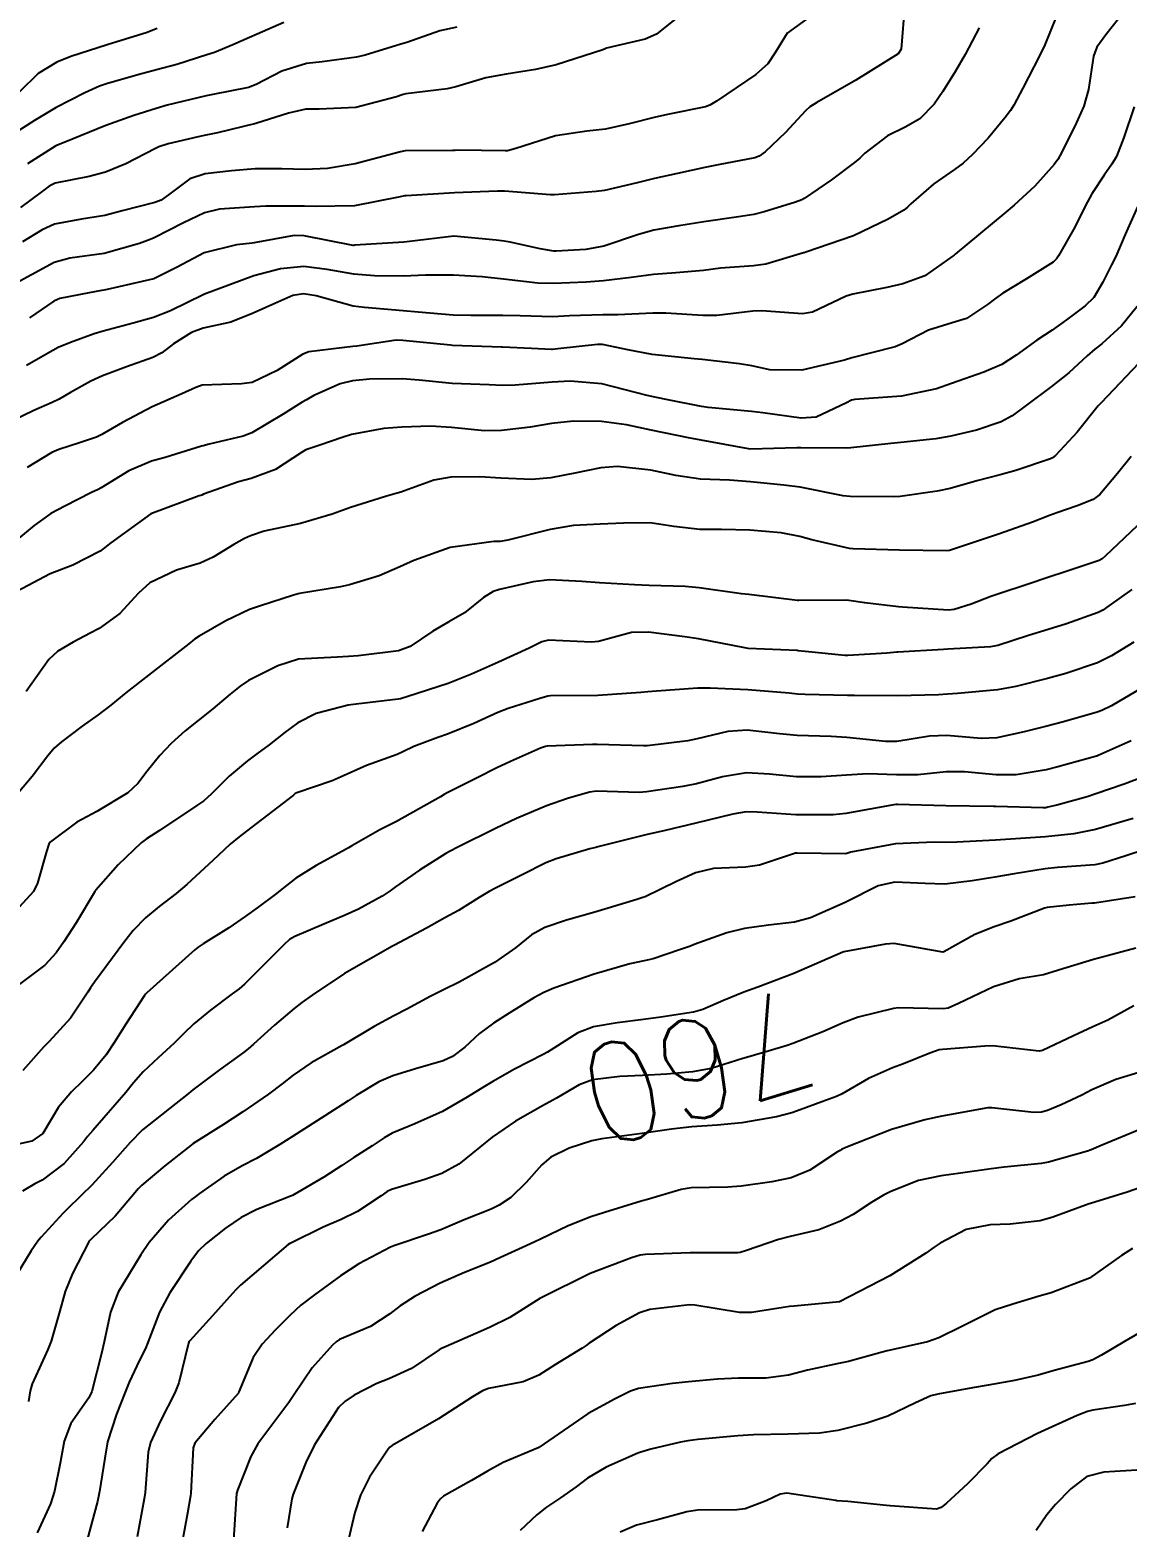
# Model space of a CAD drawing. Header units: metres. Extents: x 318500 to 325275, y 7408834 to 7428799.
# Drawn here: x 323075.9 to 323119.9, y 7421452.7 to 7421512.6 of the extents above; entities that cross this region are included whole.
import ezdxf
from ezdxf.enums import TextEntityAlignment as Align

# ---------------------------------------------------------------- set-up
doc = ezdxf.new("R2010")
doc.units = ezdxf.units.M
doc.header["$MEASUREMENT"] = 0
for name, color, linetype in [('Cotas', 45, 'Continuous'), ('Curvas de Nivel 1m', 11, 'Continuous'), ('Curvas de Nivel 5m', 15, 'Continuous'), ('Vias Primárias', 230, 'Continuous')]:
    doc.layers.add(name, color=color, linetype=linetype)
doc.styles.add('Style-STANDARD', font='STANDARD.shx')

msp = doc.modelspace()

# ---------------------------------------------------------------- linework, layer by layer
at = {"layer": 'Curvas de Nivel 1m', "flags": 128}
for points, elevation in [([(323110.973, 7421513.651), (323110.831, 7421511.845), (323110.711, 7421511.655), (323109.009, 7421510.603), (323107.447, 7421509.703), (323107.175, 7421509.53), (323106.995, 7421509.365), (323106.196, 7421508.503), (323105.386, 7421507.726), (323105.143, 7421507.552), (323104.966, 7421507.488), (323103.503, 7421507.211), (323102.96, 7421507.102), (323101.871, 7421506.861), (323100.953, 7421506.657), (323100.258, 7421506.49), (323098.946, 7421506.184), (323098.619, 7421506.141), (323096.942, 7421506.006), (323096.777, 7421506.008), (323094.944, 7421506.148), (323094.659, 7421506.158), (323092.943, 7421506.09), (323090.996, 7421505.974), (323090.941, 7421505.966), (323090.768, 7421505.923), (323088.934, 7421505.57), (323087.365, 7421505.535), (323086.934, 7421505.56), (323085.38, 7421505.547), (323084.933, 7421505.521), (323083.523, 7421505.429), (323082.929, 7421505.292), (323082.08, 7421504.881), (323080.914, 7421504.285), (323080.748, 7421504.217), (323080.317, 7421504.059), (323078.906, 7421503.658), (323077.53, 7421503.468), (323076.902, 7421503.294), (323075.08, 7421502.316)], 778), ([(323086.107, 7421512.911), (323085.027, 7421512.437), (323084.723, 7421512.306), (323084.065, 7421512.014), (323083.327, 7421511.714), (323083.014, 7421511.608), (323081.817, 7421511.233), (323081.004, 7421511.009), (323080.248, 7421510.814), (323078.996, 7421510.455), (323078.721, 7421510.357), (323078.126, 7421510.093), (323076.984, 7421509.51), (323076.117, 7421508.98), (323074.971, 7421508.246)], 782), ([(323081.029, 7421512.669), (323080.583, 7421512.5), (323079.239, 7421512.077), (323079.067, 7421512.032), (323079.019, 7421512.016), (323077.563, 7421511.55), (323077.008, 7421511.326), (323076.257, 7421510.862), (323075.494, 7421510.125)], 783), ([(323107.04, 7421513.039), (323106.27, 7421512.479), (323105.79, 7421511.722), (323105.486, 7421511.254), (323105.011, 7421510.828), (323103.432, 7421509.754), (323103.162, 7421509.593), (323102.997, 7421509.536), (323101.537, 7421509.237), (323100.99, 7421509.114), (323099.932, 7421508.855), (323098.982, 7421508.635), (323098.244, 7421508.558), (323096.978, 7421508.376), (323095.395, 7421507.864), (323095.063, 7421507.774), (323094.968, 7421507.767), (323093.067, 7421507.791), (323092.968, 7421507.787), (323092.863, 7421507.786), (323090.968, 7421507.764), (323090.778, 7421507.734), (323088.959, 7421507.246), (323087.856, 7421507.062), (323086.956, 7421507.027), (323086.016, 7421507.044), (323084.956, 7421507.043), (323084.004, 7421506.965), (323082.952, 7421506.847), (323082.342, 7421506.643), (323081.539, 7421506.044), (323081.187, 7421505.797), (323080.935, 7421505.695), (323079.631, 7421505.368), (323078.927, 7421505.185), (323077.991, 7421505.027), (323076.921, 7421504.836), (323076.422, 7421504.603), (323075.636, 7421504.119)], 779), ([(323117.043, 7421513.133), (323116.585, 7421512.019), (323116.369, 7421511.58), (323115.701, 7421510.283), (323115.348, 7421509.595), (323115.212, 7421509.381), (323114.992, 7421509.099), (323114.315, 7421508.275), (323113.692, 7421507.619), (323113.31, 7421507.28), (323112.961, 7421507.019), (323112.144, 7421506.446), (323111.218, 7421505.647), (323111.078, 7421505.509), (323110.937, 7421505.4), (323110.313, 7421505.038), (323108.927, 7421504.361), (323107.015, 7421503.709), (323106.94, 7421503.69), (323106.92, 7421503.683), (323105.407, 7421503.231), (323104.912, 7421503.169), (323103.591, 7421503.069), (323102.908, 7421502.983), (323101.799, 7421502.884), (323100.905, 7421502.815), (323100.011, 7421502.691), (323098.901, 7421502.56), (323098.215, 7421502.506), (323096.899, 7421502.45), (323096.276, 7421502.473), (323094.901, 7421502.632), (323094.052, 7421502.725), (323092.899, 7421502.788), (323091.777, 7421502.785), (323090.898, 7421502.752), (323089.729, 7421502.769), (323088.899, 7421502.836), (323087.842, 7421503.019), (323086.902, 7421503.135), (323085.965, 7421503.048), (323084.898, 7421502.765), (323082.921, 7421502.03), (323082.9, 7421502.02), (323081.557, 7421501.366), (323080.876, 7421501.092), (323080.063, 7421500.872), (323078.867, 7421500.552), (323078.51, 7421500.439), (323077.56, 7421500.093), (323077.067, 7421499.888), (323076.855, 7421499.774), (323075.794, 7421499.168)], 776), ([(323093.032, 7421512.716), (323092.354, 7421512.576), (323091.023, 7421512.113), (323090.881, 7421512.063), (323090.445, 7421511.929), (323089.356, 7421511.604), (323089.014, 7421511.518), (323087.638, 7421511.336), (323087.01, 7421511.27), (323086.023, 7421510.966), (323084.996, 7421510.426), (323084.69, 7421510.309), (323083.253, 7421510.026), (323082.989, 7421509.975), (323081.433, 7421509.598), (323080.984, 7421509.47), (323080.097, 7421509.179), (323078.977, 7421508.78), (323077.297, 7421508.105), (323077.064, 7421508.013), (323076.968, 7421507.968), (323075.829, 7421507.249)], 781), ([(323113.96, 7421512.692), (323113.389, 7421511.624), (323113.013, 7421510.961), (323112.501, 7421510.139), (323112.15, 7421509.639), (323111.58, 7421509.056), (323110.986, 7421508.718), (323110.277, 7421508.364), (323109.381, 7421507.674), (323109.168, 7421507.476), (323108.964, 7421507.303), (323108.04, 7421506.607), (323106.942, 7421505.859), (323106.847, 7421505.805), (323106.596, 7421505.713), (323105.339, 7421505.323), (323104.935, 7421505.224), (323104.316, 7421505.121), (323102.932, 7421504.925), (323101.921, 7421504.766), (323100.928, 7421504.591), (323100.303, 7421504.42), (323098.921, 7421503.947), (323098.197, 7421503.821), (323097.004, 7421503.754), (323096.919, 7421503.753), (323096.367, 7421503.848), (323095.173, 7421504.117), (323094.923, 7421504.151), (323094.606, 7421504.19), (323092.917, 7421504.348), (323091.142, 7421504.145), (323090.913, 7421504.107), (323088.947, 7421503.986), (323088.91, 7421503.982), (323088.877, 7421503.984), (323086.916, 7421504.368), (323086.516, 7421504.376), (323084.911, 7421504.09), (323084.835, 7421504.078), (323084.203, 7421504.011), (323082.907, 7421503.69), (323081.826, 7421503.116), (323080.896, 7421502.65), (323079.027, 7421502.214), (323078.891, 7421502.184), (323078.802, 7421502.17), (323078.303, 7421502.086), (323077.128, 7421501.856), (323076.885, 7421501.749), (323075.91, 7421501.079)], 777), ([(323120.17, 7421509.532), (323119.746, 7421508.303), (323119.452, 7421507.543), (323119.275, 7421507.236), (323118.959, 7421506.798), (323118.461, 7421506.042), (323118.196, 7421505.557), (323117.785, 7421504.708), (323117.139, 7421503.568), (323117.048, 7421503.438), (323116.916, 7421503.31), (323115.844, 7421502.647), (323114.897, 7421502.076), (323114.623, 7421501.875), (323114.293, 7421501.609), (323113.444, 7421501.06), (323112.879, 7421500.875), (323111.93, 7421500.584), (323110.866, 7421500.04), (323110.594, 7421499.924), (323109.594, 7421499.669), (323108.858, 7421499.479), (323108.555, 7421499.382), (323106.853, 7421498.982), (323105.574, 7421499.002), (323104.854, 7421499.153), (323104.357, 7421499.24), (323102.857, 7421499.411), (323102.534, 7421499.442), (323100.858, 7421499.616), (323099.884, 7421499.8), (323098.863, 7421500.01), (323098.663, 7421500.013), (323097.074, 7421499.837), (323096.86, 7421499.814), (323096.83, 7421499.811), (323096.019, 7421499.853), (323094.861, 7421499.908), (323094.822, 7421499.909), (323092.861, 7421499.976), (323092.772, 7421499.981), (323090.864, 7421500.18), (323090.606, 7421500.182), (323089.025, 7421499.948), (323088.86, 7421499.928), (323087.103, 7421499.722), (323086.857, 7421499.63), (323085.83, 7421498.97), (323084.837, 7421498.496), (323084.403, 7421498.44), (323082.835, 7421498.386), (323082.572, 7421498.286), (323082.018, 7421498.032), (323080.825, 7421497.52), (323079.639, 7421496.889), (323078.813, 7421496.408), (323078.592, 7421496.303), (323077.954, 7421496.089), (323077.089, 7421495.814), (323076.804, 7421495.683), (323075.819, 7421495.09)], 774), ([(323120.301, 7421505.53), (323119.809, 7421504.417), (323119.423, 7421503.542), (323119.253, 7421503.207), (323118.904, 7421502.507), (323118.547, 7421501.902), (323118.201, 7421501.557), (323117.45, 7421500.996), (323116.875, 7421500.591), (323116.262, 7421500.186), (323115.443, 7421499.591), (323114.856, 7421499.211), (323114.146, 7421498.904), (323112.848, 7421498.454), (323112.249, 7421498.233), (323110.843, 7421497.941), (323108.979, 7421497.816), (323108.841, 7421497.784), (323108.636, 7421497.683), (323107.425, 7421497.107), (323106.83, 7421497.064), (323105.285, 7421497.274), (323104.834, 7421497.325), (323103.102, 7421497.49), (323102.837, 7421497.53), (323101.549, 7421497.779), (323100.958, 7421497.905), (323100.841, 7421497.927), (323100.66, 7421497.973), (323098.846, 7421498.439), (323097.568, 7421498.55), (323096.847, 7421498.504), (323095.365, 7421498.382), (323094.845, 7421498.376), (323094.327, 7421498.393), (323092.846, 7421498.454), (323091.519, 7421498.582), (323090.847, 7421498.64), (323089.532, 7421498.625), (323088.846, 7421498.561), (323088.355, 7421498.445), (323087.302, 7421497.965), (323087.003, 7421497.803), (323086.836, 7421497.709), (323086.07, 7421497.223), (323084.815, 7421496.473), (323084.471, 7421496.346), (323083.113, 7421496.017), (323082.869, 7421495.959), (323082.809, 7421495.941), (323081.35, 7421495.493), (323080.799, 7421495.336), (323079.896, 7421494.96), (323078.783, 7421494.275), (323078.659, 7421494.204), (323078.396, 7421494.084), (323077.324, 7421493.542), (323076.767, 7421493.242), (323076.101, 7421492.769), (323075.332, 7421492.121)], 773), ([(323120.284, 7421501.529), (323119.661, 7421500.756), (323118.867, 7421500.04), (323118.593, 7421499.824), (323118.287, 7421499.556), (323117.544, 7421498.873), (323116.848, 7421498.333), (323115.847, 7421497.585), (323115.276, 7421497.151), (323114.83, 7421496.917), (323113.853, 7421496.586), (323112.821, 7421496.339), (323112.213, 7421496.242), (323110.817, 7421496.09), (323110.419, 7421496.053), (323108.813, 7421495.875), (323108.632, 7421495.864), (323106.812, 7421495.872), (323106.648, 7421495.876), (323104.811, 7421495.826), (323104.709, 7421495.834), (323102.816, 7421496.178), (323102.311, 7421496.274), (323100.822, 7421496.581), (323099.834, 7421496.791), (323098.827, 7421496.928), (323097.711, 7421496.943), (323096.825, 7421496.846), (323095.968, 7421496.707), (323094.82, 7421496.566), (323094.137, 7421496.56), (323092.822, 7421496.692), (323091.978, 7421496.747), (323090.822, 7421496.707), (323090.106, 7421496.645), (323088.817, 7421496.408), (323088.473, 7421496.296), (323087.499, 7421495.963), (323086.986, 7421495.79), (323086.806, 7421495.688), (323085.767, 7421495.014), (323084.79, 7421494.654), (323084.281, 7421494.512), (323082.883, 7421494.019), (323082.814, 7421493.986), (323082.78, 7421493.973), (323082.715, 7421493.957), (323080.772, 7421493.232), (323079.17, 7421492.074), (323078.747, 7421491.731), (323077.649, 7421491.183), (323076.737, 7421490.831), (323075.406, 7421490.12)], 772), ([(323120.584, 7421499.524), (323118.841, 7421497.674), (323118.778, 7421497.613), (323118.715, 7421497.551), (323117.875, 7421496.509), (323117.009, 7421495.568), (323116.898, 7421495.479), (323116.808, 7421495.436), (323115.418, 7421494.974), (323114.798, 7421494.796), (323113.858, 7421494.551), (323112.789, 7421494.251), (323112.278, 7421494.144), (323110.784, 7421493.924), (323110.531, 7421493.907), (323108.784, 7421493.923), (323108.511, 7421493.957), (323106.789, 7421494.302), (323106.127, 7421494.38), (323104.792, 7421494.519), (323103.949, 7421494.587), (323102.793, 7421494.617), (323101.804, 7421494.766), (323100.798, 7421494.984), (323099.472, 7421495.131), (323098.799, 7421495.078), (323097.756, 7421494.865), (323096.793, 7421494.676), (323096.034, 7421494.609), (323094.792, 7421494.661), (323093.958, 7421494.713), (323092.792, 7421494.707), (323092.105, 7421494.585), (323090.783, 7421494.102), (323090.648, 7421494.056), (323090.172, 7421493.929), (323088.775, 7421493.485), (323088.037, 7421493.222), (323086.769, 7421492.847), (323085.314, 7421492.54), (323084.764, 7421492.356), (323084.521, 7421492.244), (323084.105, 7421492.007), (323083.269, 7421491.498), (323082.749, 7421491.258), (323081.808, 7421490.97), (323080.736, 7421490.473), (323080.282, 7421490.057), (323079.538, 7421489.247), (323078.708, 7421488.642), (323078.34, 7421488.45), (323077.659, 7421488.09), (323077.054, 7421487.739), (323076.693, 7421487.397), (323075.777, 7421486.114)], 771), ([(323120.777, 7421493.221), (323119.015, 7421491.546), (323118.877, 7421491.429), (323118.757, 7421491.365), (323117.405, 7421490.908), (323116.747, 7421490.69), (323115.912, 7421490.413), (323114.737, 7421490.035), (323114.418, 7421489.922), (323113.635, 7421489.616), (323112.957, 7421489.396), (323112.726, 7421489.375), (323110.887, 7421489.489), (323110.728, 7421489.502), (323109.371, 7421489.67), (323108.731, 7421489.768), (323108.64, 7421489.773), (323106.731, 7421489.767), (323106.675, 7421489.766), (323104.734, 7421489.997), (323104.435, 7421490.034), (323102.738, 7421490.273), (323102.18, 7421490.327), (323100.738, 7421490.356), (323100.152, 7421490.383), (323098.74, 7421490.475), (323098.035, 7421490.526), (323096.741, 7421490.587), (323096.086, 7421490.503), (323094.735, 7421490.201), (323094.483, 7421490.124), (323094.095, 7421489.876), (323093.335, 7421489.269), (323092.715, 7421488.905), (323092.073, 7421488.536), (323091.166, 7421487.913), (323090.698, 7421487.74), (323089.08, 7421487.552), (323088.696, 7421487.518), (323088.243, 7421487.495), (323086.694, 7421487.409), (323085.858, 7421487.149), (323084.686, 7421486.561), (323084.352, 7421486.335), (323083.956, 7421486.007), (323083.257, 7421485.429), (323082.664, 7421484.951), (323082.148, 7421484.537), (323081.588, 7421484.036), (323081.133, 7421483.552), (323080.633, 7421482.927), (323080.249, 7421482.433), (323079.854, 7421482.061), (323078.612, 7421481.313), (323077.814, 7421480.881), (323076.753, 7421480.098), (323076.691, 7421480.007), (323076.594, 7421479.707), (323076.238, 7421478.443), (323076.079, 7421478.107), (323075.352, 7421477.325)], 769), ([(323120.065, 7421490.205), (323119.15, 7421489.544), (323118.902, 7421489.372), (323118.726, 7421489.281), (323117.453, 7421488.829), (323116.715, 7421488.598), (323115.935, 7421488.358), (323114.705, 7421487.96), (323114.407, 7421487.902), (323112.703, 7421487.813), (323112.531, 7421487.803), (323110.701, 7421487.689), (323110.662, 7421487.689), (323110.252, 7421487.657), (323108.699, 7421487.555), (323108.575, 7421487.558), (323107.118, 7421487.704), (323106.701, 7421487.748), (323106.658, 7421487.753), (323104.702, 7421487.84), (323104.573, 7421487.861), (323102.707, 7421488.227), (323102.169, 7421488.307), (323100.711, 7421488.494), (323100.03, 7421488.477), (323098.705, 7421488.125), (323098.427, 7421488.091), (323096.705, 7421488.178), (323096.437, 7421488.111), (323095.934, 7421487.851), (323094.694, 7421487.288), (323093.622, 7421486.813), (323092.685, 7421486.439), (323091.072, 7421485.914), (323090.774, 7421485.823), (323090.678, 7421485.806), (323088.998, 7421485.614), (323088.674, 7421485.565), (323087.395, 7421485.233), (323086.663, 7421484.869), (323086.152, 7421484.484), (323085.518, 7421483.987), (323085.019, 7421483.62), (323084.64, 7421483.337), (323083.913, 7421482.725), (323083.2, 7421482.014), (323082.895, 7421481.74), (323082.615, 7421481.546), (323081.118, 7421480.556), (323080.602, 7421480.211), (323080.386, 7421480.053), (323079.472, 7421479.181), (323078.571, 7421478.163), (323078.536, 7421478.115), (323078.516, 7421478.081), (323077.784, 7421476.856), (323077.29, 7421476.092), (323076.98, 7421475.651), (323076.531, 7421475.154), (323075.142, 7421474.121)], 768), ([(323120.145, 7421488.092), (323119.262, 7421487.542), (323118.697, 7421487.268), (323117.42, 7421486.835), (323116.691, 7421486.638), (323115.417, 7421486.319), (323114.686, 7421486.182), (323113.092, 7421486.032), (323112.684, 7421486.01), (323112.329, 7421485.989), (323110.683, 7421485.94), (323108.964, 7421485.957), (323108.683, 7421485.962), (323106.978, 7421486), (323106.683, 7421486.015), (323106.35, 7421486.047), (323104.685, 7421486.19), (323103.185, 7421486.252), (323102.685, 7421486.248), (323101.024, 7421486.125), (323100.683, 7421486.101), (323100.404, 7421486.072), (323098.682, 7421485.961), (323096.789, 7421485.947), (323096.681, 7421485.932), (323096.353, 7421485.843), (323095.092, 7421485.438), (323094.671, 7421485.274), (323093.707, 7421484.831), (323092.658, 7421484.413), (323092.276, 7421484.276), (323091.309, 7421483.91), (323090.865, 7421483.699), (323090.645, 7421483.593), (323089.417, 7421483.153), (323088.633, 7421482.803), (323088.041, 7421482.537), (323086.621, 7421482.062), (323086.559, 7421482.033), (323086.485, 7421481.972), (323084.605, 7421480.523), (323084.307, 7421480.299), (323083.948, 7421480.007), (323083.261, 7421479.343), (323082.58, 7421478.719), (323082.214, 7421478.387), (323081.792, 7421478.032), (323081.103, 7421477.501), (323080.555, 7421477.05), (323080.063, 7421476.542), (323079.687, 7421476.063), (323078.524, 7421474.475), (323078.354, 7421474.249), (323078.25, 7421474.083), (323077.557, 7421473.037), (323076.704, 7421472.098), (323076.595, 7421471.993), (323076.487, 7421471.881), (323075.641, 7421470.944)], 767), ([(323120.689, 7421486.387), (323119.261, 7421485.541), (323118.87, 7421485.354), (323118.676, 7421485.287), (323117.331, 7421484.903), (323116.667, 7421484.725), (323115.752, 7421484.496), (323114.66, 7421484.262), (323114.034, 7421484.235), (323112.661, 7421484.357), (323111.962, 7421484.335), (323110.657, 7421484.117), (323110.205, 7421484.109), (323108.659, 7421484.281), (323108.031, 7421484.318), (323106.66, 7421484.353), (323105.955, 7421484.423), (323104.663, 7421484.564), (323103.883, 7421484.52), (323102.657, 7421484.22), (323102.282, 7421484.139), (323100.652, 7421483.942), (323100.506, 7421483.937), (323098.653, 7421483.998), (323098.467, 7421483.999), (323096.651, 7421483.932), (323096.577, 7421483.915), (323096.389, 7421483.843), (323095.185, 7421483.312), (323094.638, 7421483.056), (323093.845, 7421482.659), (323092.622, 7421482.041), (323092.525, 7421481.988), (323092.377, 7421481.894), (323090.61, 7421480.913), (323089.952, 7421480.581), (323088.82, 7421479.938), (323088.686, 7421479.852), (323088.598, 7421479.798), (323087.394, 7421479.151), (323086.58, 7421478.648), (323086.202, 7421478.349), (323085.753, 7421477.982), (323085.073, 7421477.481), (323084.557, 7421477.102), (323083.902, 7421476.654), (323082.876, 7421476.017), (323082.675, 7421475.882), (323082.538, 7421475.776), (323080.62, 7421474.048), (323080.567, 7421474.001), (323080.518, 7421473.937), (323079.766, 7421472.796), (323079.323, 7421472.068), (323078.982, 7421471.573), (323078.473, 7421470.956), (323078.043, 7421470.507), (323077.601, 7421470.089), (323077.081, 7421469.467), (323076.443, 7421468.422), (323076.003, 7421468.107), (323074.738, 7421467.823)], 766), ([(323120.638, 7421482.741), (323119.766, 7421482.4), (323118.627, 7421482.014), (323118.274, 7421481.905), (323117.069, 7421481.566), (323116.709, 7421481.479), (323116.619, 7421481.464), (323116.511, 7421481.463), (323114.619, 7421481.514), (323114.535, 7421481.517), (323112.619, 7421481.539), (323110.68, 7421481.589), (323110.619, 7421481.587), (323110.541, 7421481.573), (323108.615, 7421481.228), (323108.103, 7421481.176), (323106.615, 7421481.181), (323105.056, 7421481.286), (323104.616, 7421481.292), (323104.081, 7421481.204), (323102.611, 7421480.848), (323101.383, 7421480.547), (323100.606, 7421480.372), (323098.683, 7421479.891), (323098.601, 7421479.872), (323098.36, 7421479.814), (323097.008, 7421479.419), (323096.591, 7421479.257), (323095.654, 7421478.779), (323094.576, 7421478.241), (323094.324, 7421478.113), (323093.92, 7421477.87), (323093.098, 7421477.346), (323092.557, 7421477.051), (323091.81, 7421476.642), (323090.541, 7421475.965), (323090.512, 7421475.949), (323090.45, 7421475.921), (323088.529, 7421474.824), (323087.232, 7421473.959), (323086.82, 7421473.661), (323086.512, 7421473.429), (323085.725, 7421472.759), (323084.89, 7421471.994), (323084.678, 7421471.807), (323084.485, 7421471.657), (323083.524, 7421470.96), (323082.462, 7421470.167), (323082.382, 7421470.101), (323082.284, 7421470.023), (323080.445, 7421468.559), (323079.947, 7421468.057), (323079.243, 7421467.253), (323078.414, 7421466.349), (323078.279, 7421466.215), (323078.136, 7421466.083), (323077.266, 7421465.223), (323076.382, 7421464.264), (323076.304, 7421464.178), (323076.241, 7421464.102), (323075.986, 7421463.716), (323075.01, 7421462.12)], 764), ([(323120.124, 7421481.036), (323118.61, 7421480.595), (323117.749, 7421480.418), (323116.607, 7421480.298), (323115.214, 7421480.199), (323114.606, 7421480.163), (323113.063, 7421480.082), (323112.604, 7421480.069), (323112.155, 7421480.084), (323110.604, 7421480.018), (323108.819, 7421479.677), (323108.653, 7421479.626), (323108.599, 7421479.617), (323106.659, 7421479.649), (323106.599, 7421479.643), (323105.159, 7421479.156), (323104.59, 7421479.081), (323103.312, 7421479.026), (323102.586, 7421478.855), (323101.837, 7421478.512), (323100.572, 7421477.899), (323100.487, 7421477.866), (323100.236, 7421477.785), (323098.963, 7421477.405), (323098.562, 7421477.284), (323097.43, 7421476.954), (323096.552, 7421476.666), (323096.025, 7421476.368), (323095.376, 7421475.852), (323094.534, 7421475.264), (323093.128, 7421474.483), (323092.523, 7421474.189), (323091.961, 7421473.898), (323091.029, 7421473.395), (323090.508, 7421473.132), (323089.725, 7421472.704), (323088.49, 7421471.972), (323088.473, 7421471.957), (323088.439, 7421471.941), (323087.19, 7421471.248), (323086.472, 7421470.754), (323086.04, 7421470.403), (323085.489, 7421469.985), (323084.453, 7421469.278), (323083.68, 7421468.776), (323082.47, 7421468.02), (323082.452, 7421468.008), (323081.335, 7421467.127), (323080.414, 7421466.35), (323080.266, 7421466.199), (323080.146, 7421466.054), (323079.349, 7421465.112), (323078.382, 7421464.187), (323078.327, 7421464.134), (323078.289, 7421464.081), (323077.64, 7421462.814), (323077.341, 7421462.09), (323077.125, 7421461.315), (323076.777, 7421460.096), (323076.652, 7421459.77), (323076.314, 7421459.031), (323076.02, 7421458.388), (323075.945, 7421458.105), (323075.877, 7421457.687)], 763), ([(323120.603, 7421479.786), (323119.825, 7421479.532), (323118.904, 7421479.237), (323118.594, 7421479.176), (323117.091, 7421479.067), (323116.592, 7421479.02), (323115.356, 7421478.821), (323114.586, 7421478.68), (323113.668, 7421478.529), (323112.582, 7421478.407), (323111.797, 7421478.423), (323110.583, 7421478.485), (323109.903, 7421478.337), (323108.614, 7421477.679), (323108.584, 7421477.665), (323107.202, 7421477.059), (323106.558, 7421476.885), (323105.516, 7421476.76), (323104.553, 7421476.62), (323103.841, 7421476.45), (323102.543, 7421475.981), (323102.385, 7421475.919), (323101.955, 7421475.766), (323100.898, 7421475.415), (323100.536, 7421475.331), (323099.957, 7421475.211), (323098.53, 7421474.8), (323096.92, 7421474.23), (323096.522, 7421474.065), (323096.111, 7421473.844), (323095.129, 7421473.236), (323094.505, 7421472.841), (323093.941, 7421472.426), (323093.348, 7421471.877), (323092.863, 7421471.506), (323092.481, 7421471.322), (323091.382, 7421471), (323090.472, 7421470.724), (323089.913, 7421470.481), (323089.001, 7421469.935), (323088.678, 7421469.718), (323088.456, 7421469.574), (323087.404, 7421468.91), (323086.443, 7421468.301), (323085.942, 7421467.977), (323085.005, 7421467.418), (323084.427, 7421467.12), (323083.718, 7421466.709), (323082.73, 7421466.017), (323082.544, 7421465.882), (323082.406, 7421465.776), (323081.479, 7421464.948), (323080.707, 7421464.045), (323080.375, 7421463.553), (323079.468, 7421462.063), (323079.156, 7421461.26), (323078.905, 7421460.071), (323078.796, 7421459.6), (323078.413, 7421458.078), (323078.297, 7421457.828), (323077.57, 7421456.804), (323077.306, 7421456.09), (323077.142, 7421455.216), (323076.909, 7421454.093), (323076.749, 7421453.588), (323076.225, 7421452.427)], 762), ([(323120.203, 7421477.898), (323118.571, 7421477.646), (323118.487, 7421477.635), (323117.553, 7421477.56), (323116.673, 7421477.465), (323116.568, 7421477.44), (323115.227, 7421476.923), (323114.556, 7421476.688), (323113.779, 7421476.384), (323112.541, 7421475.688), (323112.497, 7421475.674), (323110.546, 7421476.03), (323110.205, 7421475.995), (323108.54, 7421475.695), (323108.499, 7421475.681), (323106.531, 7421474.818), (323105.083, 7421474.282), (323104.524, 7421474.08), (323103.717, 7421473.742), (323102.884, 7421473.385), (323102.513, 7421473.275), (323101.201, 7421473.081), (323100.508, 7421472.988), (323099.459, 7421472.843), (323098.503, 7421472.684), (323097.873, 7421472.445), (323096.916, 7421471.834), (323096.657, 7421471.668), (323096.486, 7421471.576), (323095.34, 7421470.989), (323094.47, 7421470.503), (323094.069, 7421470.263), (323093.442, 7421469.875), (323092.454, 7421469.304), (323091.344, 7421468.801), (323090.445, 7421468.426), (323090.123, 7421468.244), (323089.64, 7421467.928), (323088.91, 7421467.458), (323088.428, 7421467.133), (323087.702, 7421466.67), (323086.521, 7421465.968), (323086.448, 7421465.931), (323086.409, 7421465.914), (323085.015, 7421465.377), (323084.396, 7421465.059), (323083.765, 7421464.63), (323082.988, 7421464.014), (323082.681, 7421463.713), (323082.373, 7421463.31), (323081.537, 7421462.032), (323081.124, 7421461.263), (323080.658, 7421460.045), (323080.563, 7421459.81), (323080.319, 7421459.339), (323079.906, 7421458.456), (323079.747, 7421458.058), (323079.397, 7421457.17), (323079.041, 7421456.069), (323078.925, 7421455.416), (323078.722, 7421454.073), (323078.64, 7421453.679), (323078.221, 7421452.141)], 761), ([(323120.148, 7421473.526), (323119.102, 7421472.951), (323118.507, 7421472.689), (323117.727, 7421472.332), (323116.492, 7421471.734), (323116.353, 7421471.711), (323114.495, 7421471.923), (323114.187, 7421471.912), (323112.492, 7421471.781), (323112.357, 7421471.766), (323111.985, 7421471.635), (323110.924, 7421471.205), (323110.481, 7421471.043), (323109.517, 7421470.622), (323108.465, 7421470.011), (323108.245, 7421469.9), (323107.656, 7421469.688), (323106.784, 7421469.369), (323106.455, 7421469.247), (323105.832, 7421469.088), (323104.451, 7421468.848), (323103.455, 7421468.75), (323102.449, 7421468.681), (323101.628, 7421468.588), (323100.446, 7421468.412), (323098.842, 7421468.202), (323098.443, 7421468.127), (323097.529, 7421467.824), (323096.798, 7421467.471), (323096.43, 7421467.163), (323095.815, 7421466.451), (323095.193, 7421465.852), (323094.721, 7421465.541), (323094.403, 7421465.391), (323093.319, 7421464.953), (323092.39, 7421464.565), (323091.899, 7421464.386), (323090.513, 7421463.918), (323090.379, 7421463.863), (323089.111, 7421463.195), (323088.368, 7421462.713), (323087.327, 7421461.955), (323086.782, 7421461.536), (323086.347, 7421461.134), (323085.769, 7421460.548), (323085.239, 7421459.986), (323084.874, 7421459.44), (323084.301, 7421458.072), (323084.28, 7421458.021), (323084.268, 7421458), (323083.337, 7421456.962), (323082.54, 7421456.017), (323082.468, 7421455.828), (323082.376, 7421454.019), (323082.365, 7421453.902), (323082.238, 7421453.217), (323082.051, 7421452.194)], 759), ([(323120.481, 7421470.902), (323119.427, 7421470.584), (323118.469, 7421470.159), (323118.066, 7421469.954), (323117.238, 7421469.562), (323116.69, 7421469.335), (323116.457, 7421469.274), (323116.144, 7421469.262), (323114.458, 7421469.446), (323114.295, 7421469.438), (323112.455, 7421469.104), (323111.778, 7421468.962), (323110.449, 7421468.577), (323108.62, 7421467.855), (323108.441, 7421467.773), (323108.38, 7421467.741), (323108.286, 7421467.682), (323107.173, 7421466.949), (323106.424, 7421466.638), (323105.654, 7421466.479), (323104.419, 7421466.304), (323103.886, 7421466.27), (323102.417, 7421466.236), (323102.011, 7421466.17), (323100.666, 7421465.777), (323100.467, 7421465.721), (323100.409, 7421465.708), (323098.947, 7421465.257), (323098.399, 7421465.073), (323097.496, 7421464.721), (323096.385, 7421464.189), (323096.151, 7421464.075), (323095.657, 7421463.847), (323094.784, 7421463.448), (323094.374, 7421463.261), (323093.345, 7421462.85), (323092.365, 7421462.418), (323091.363, 7421461.905), (323090.756, 7421461.512), (323090.349, 7421461.189), (323089.576, 7421460.693), (323088.333, 7421460.162), (323088.196, 7421460.079), (323088.048, 7421459.944), (323087.236, 7421459.037), (323086.517, 7421457.967), (323086.297, 7421457.649), (323085.06, 7421455.988), (323084.785, 7421455.479), (323084.252, 7421454.131), (323084.217, 7421454.033), (323084.211, 7421454), (323084.09, 7421452.134)], 758), ([(323120.451, 7421468.599), (323118.836, 7421467.936), (323118.442, 7421467.76), (323118.289, 7421467.705), (323117.775, 7421467.557), (323116.731, 7421467.271), (323116.435, 7421467.212), (323114.954, 7421467.07), (323114.431, 7421467.008), (323113.211, 7421466.829), (323112.427, 7421466.724), (323111.528, 7421466.528), (323110.417, 7421466.091), (323110.125, 7421465.943), (323109.649, 7421465.661), (323108.902, 7421465.173), (323108.398, 7421464.899), (323107.527, 7421464.555), (323106.389, 7421464.285), (323105.922, 7421464.172), (323104.641, 7421463.726), (323104.379, 7421463.651), (323104.289, 7421463.641), (323102.379, 7421463.634), (323100.586, 7421463.57), (323100.378, 7421463.539), (323100.034, 7421463.442), (323098.37, 7421462.806), (323096.407, 7421461.839), (323096.378, 7421461.822), (323096.36, 7421461.808), (323095.149, 7421461.051), (323094.342, 7421460.643), (323093.798, 7421460.408), (323092.608, 7421459.886), (323092.417, 7421459.8), (323092.328, 7421459.75), (323091.212, 7421459.011), (323090.31, 7421458.594), (323089.833, 7421458.399), (323088.922, 7421457.934), (323088.545, 7421457.69), (323088.295, 7421457.439), (323087.324, 7421455.954), (323086.983, 7421455.245), (323086.475, 7421453.967), (323086.424, 7421453.791), (323086.23, 7421452.623)], 757), ([(323120.421, 7421466.251), (323119.877, 7421466.069), (323118.411, 7421465.614), (323118.362, 7421465.599), (323118.208, 7421465.552), (323116.904, 7421465.064), (323116.4, 7421464.923), (323115.202, 7421464.784), (323114.397, 7421464.754), (323113.432, 7421464.572), (323112.386, 7421464.026), (323112.148, 7421463.859), (323111.815, 7421463.628), (323110.371, 7421462.723), (323108.36, 7421461.68), (323106.547, 7421461.508), (323106.357, 7421461.484), (323104.83, 7421461.245), (323104.353, 7421461.243), (323102.568, 7421461.546), (323102.357, 7421461.558), (323100.764, 7421461.365), (323100.352, 7421461.241), (323099.417, 7421460.721), (323098.333, 7421460.014), (323098.214, 7421459.929), (323098.046, 7421459.814), (323096.988, 7421459.162), (323096.313, 7421458.734), (323095.685, 7421458.47), (323094.305, 7421458.198), (323094.056, 7421458.111), (323093.654, 7421457.87), (323092.291, 7421456.99), (323090.439, 7421455.918), (323090.347, 7421455.851), (323090.278, 7421455.772), (323089.529, 7421454.66), (323089.178, 7421453.931), (323088.94, 7421453.233), (323088.643, 7421451.936)], 756), ([(323120.344, 7421460.424), (323119.773, 7421460.091), (323118.857, 7421459.535), (323118.514, 7421459.351), (323118.326, 7421459.292), (323116.962, 7421458.919), (323116.317, 7421458.736), (323115.372, 7421458.527), (323114.311, 7421458.339), (323113.687, 7421458.228), (323112.305, 7421457.984), (323112.02, 7421457.909), (323111.408, 7421457.633), (323110.294, 7421457.097), (323109.45, 7421456.821), (323108.288, 7421456.528), (323107.56, 7421456.415), (323106.287, 7421456.378), (323104.918, 7421456.352), (323104.286, 7421456.314), (323102.69, 7421456.16), (323102.283, 7421456.109), (323101.986, 7421456.06), (323100.809, 7421455.775), (323100.4, 7421455.657), (323100.277, 7421455.609), (323099.011, 7421455.057), (323098.262, 7421454.608), (323097.81, 7421454.263), (323097.188, 7421453.826), (323096.629, 7421453.45), (323096.24, 7421453.144), (323095.563, 7421452.513)], 754), ([(323120.22, 7421457.602), (323119.773, 7421457.525), (323118.503, 7421457.333), (323118.297, 7421457.285), (323117.878, 7421457.128), (323116.288, 7421456.408), (323114.712, 7421455.594), (323114.468, 7421455.406), (323114.274, 7421455.186), (323113.487, 7421454.383), (323112.646, 7421453.616), (323112.428, 7421453.437), (323112.246, 7421453.373), (323110.392, 7421453.503), (323110.248, 7421453.517), (323108.688, 7421453.673), (323108.25, 7421453.708), (323108.217, 7421453.714), (323106.255, 7421454.008), (323105.984, 7421453.974), (323105.419, 7421453.712), (323104.583, 7421453.386), (323104.244, 7421453.34), (323102.669, 7421453.329), (323102.243, 7421453.269), (323101.063, 7421452.946), (323100.234, 7421452.728), (323099.572, 7421452.448)], 753), ([(323120.271, 7421454.938), (323118.947, 7421454.856), (323118.267, 7421454.679), (323117.621, 7421454.188), (323117.01, 7421453.559), (323116.662, 7421453.145), (323116.234, 7421452.519)], 752)]:
    msp.add_lwpolyline(points, dxfattribs=dict(at, elevation=elevation))
at = {"layer": 'Curvas de Nivel 5m', "flags": 128}
for points, elevation in [([(323119.536, 7421513.05), (323119.033, 7421512.42), (323118.664, 7421511.915), (323118.534, 7421511.555), (323118.336, 7421510.228), (323118.148, 7421509.559), (323117.791, 7421508.759), (323117.186, 7421507.568), (323117.108, 7421507.428), (323116.965, 7421507.218), (323116.181, 7421506.352), (323115.356, 7421505.594), (323114.936, 7421505.242), (323112.99, 7421503.629), (323112.953, 7421503.596), (323112.919, 7421503.57), (323111.78, 7421502.768), (323110.902, 7421502.44), (323110.259, 7421502.3), (323108.895, 7421502.027), (323108.628, 7421501.95), (323108.087, 7421501.692), (323107.283, 7421501.305), (323106.883, 7421501.237), (323105.249, 7421501.362), (323104.884, 7421501.355), (323103.452, 7421501.181), (323102.881, 7421501.176), (323101.4, 7421501.265), (323100.882, 7421501.263), (323099.478, 7421501.207), (323098.881, 7421501.208), (323097.551, 7421501.159), (323096.879, 7421501.126), (323095.575, 7421501.164), (323094.88, 7421501.181), (323093.592, 7421501.171), (323092.88, 7421501.19), (323091.489, 7421501.303), (323090.882, 7421501.365), (323089.336, 7421501.491), (323088.884, 7421501.551), (323087.394, 7421501.965), (323086.891, 7421502.039), (323086.461, 7421501.976), (323085.378, 7421501.497), (323084.879, 7421501.262), (323083.974, 7421500.913), (323082.869, 7421500.662), (323082.401, 7421500.5), (323081.679, 7421500.042), (323081.215, 7421499.685), (323080.852, 7421499.498), (323079.796, 7421499.115), (323078.84, 7421498.755), (323078.373, 7421498.549), (323077.562, 7421498.093), (323077.104, 7421497.821), (323076.826, 7421497.69), (323076.087, 7421497.376), (323074.816, 7421496.75)], 775), ([(323101.777, 7421513.04), (323101.03, 7421512.444), (323100.579, 7421512.242), (323099.021, 7421511.881), (323098.974, 7421511.857), (323098.885, 7421511.812), (323097.014, 7421511.218), (323096.181, 7421511.026), (323095.005, 7421510.84), (323094.191, 7421510.69), (323092.997, 7421510.334), (323092.645, 7421510.246), (323090.992, 7421510.051), (323090.885, 7421510.028), (323090.619, 7421509.926), (323088.986, 7421509.507), (323087.511, 7421509.439), (323086.985, 7421509.438), (323086.285, 7421509.282), (323084.979, 7421508.869), (323083.44, 7421508.489), (323082.974, 7421508.399), (323082.671, 7421508.335), (323081.47, 7421508.045), (323081.088, 7421507.929), (323080.967, 7421507.869), (323079.779, 7421507.247), (323078.953, 7421506.919), (323078.304, 7421506.735), (323076.945, 7421506.469), (323076.699, 7421506.357), (323076.384, 7421506.116), (323075.554, 7421505.497)], 780), ([(323120.038, 7421495.532), (323119.494, 7421494.845), (323118.787, 7421494.01), (323118.526, 7421493.811), (323117.882, 7421493.559), (323117.068, 7421493.276), (323116.776, 7421493.167), (323116.095, 7421492.902), (323114.768, 7421492.428), (323112.965, 7421491.83), (323112.761, 7421491.766), (323112.643, 7421491.749), (323110.761, 7421491.771), (323108.909, 7421491.825), (323108.762, 7421491.844), (323107.257, 7421492.195), (323106.766, 7421492.324), (323106.017, 7421492.468), (323104.768, 7421492.579), (323103.633, 7421492.611), (323102.768, 7421492.603), (323101.72, 7421492.727), (323100.771, 7421492.873), (323099.708, 7421492.863), (323098.77, 7421492.821), (323097.708, 7421492.764), (323096.768, 7421492.601), (323095.072, 7421492.174), (323094.763, 7421492.131), (323094.513, 7421492.122), (323092.76, 7421491.89), (323091.304, 7421491.359), (323090.748, 7421491.106), (323089.925, 7421490.745), (323088.737, 7421490.387), (323088.375, 7421490.306), (323086.731, 7421490.046), (323086.671, 7421490.031), (323086.483, 7421489.974), (323085.163, 7421489.554), (323084.721, 7421489.398), (323083.774, 7421488.95), (323082.705, 7421488.328), (323082.519, 7421488.207), (323082.29, 7421488.026), (323080.687, 7421486.767), (323079.769, 7421486.064), (323079.171, 7421485.574), (323078.667, 7421485.18), (323078.023, 7421484.723), (323077.194, 7421484.095), (323076.897, 7421483.847), (323076.642, 7421483.543), (323076.025, 7421482.713), (323075.511, 7421482.117)], 770), ([(323120.049, 7421484.139), (323118.719, 7421483.549), (323118.672, 7421483.528), (323118.65, 7421483.522), (323117.107, 7421483.101), (323116.641, 7421482.982), (323115.441, 7421482.785), (323114.638, 7421482.785), (323113.363, 7421482.896), (323112.639, 7421482.894), (323111.497, 7421482.782), (323110.637, 7421482.78), (323109.491, 7421482.814), (323108.636, 7421482.771), (323107.625, 7421482.706), (323106.635, 7421482.703), (323105.551, 7421482.806), (323104.637, 7421482.864), (323103.673, 7421482.706), (323102.63, 7421482.426), (323102.084, 7421482.312), (323100.625, 7421482.094), (323100.339, 7421482.079), (323098.625, 7421482.121), (323098.347, 7421482.091), (323097.46, 7421481.827), (323096.617, 7421481.532), (323095.428, 7421481.036), (323094.608, 7421480.638), (323093.077, 7421479.883), (323092.76, 7421479.725), (323092.596, 7421479.636), (323091.532, 7421478.96), (323090.576, 7421478.29), (323090.358, 7421478.137), (323090.035, 7421477.925), (323089.097, 7421477.4), (323088.558, 7421477.155), (323087.702, 7421476.804), (323086.545, 7421476.31), (323086.335, 7421476.182), (323086.103, 7421475.977), (323084.524, 7421474.391), (323084.314, 7421474.211), (323084.029, 7421474.005), (323083.17, 7421473.353), (323082.502, 7421472.809), (323082.096, 7421472.426), (323081.704, 7421472.032), (323081.074, 7421471.448), (323080.473, 7421470.886), (323080.08, 7421470.442), (323079.768, 7421470.06), (323078.445, 7421468.543), (323078.231, 7421468.293), (323078.073, 7421468.084), (323077.301, 7421467.217), (323076.417, 7421466.553), (323076.124, 7421466.395), (323075.628, 7421466.112)], 765), ([(323120.231, 7421475.838), (323119.13, 7421475.541), (323118.538, 7421475.385), (323117.135, 7421474.963), (323116.532, 7421474.775), (323115.56, 7421474.615), (323114.527, 7421474.293), (323113.127, 7421473.621), (323112.708, 7421473.437), (323112.517, 7421473.41), (323110.72, 7421473.445), (323110.517, 7421473.429), (323109.109, 7421473.073), (323108.508, 7421472.851), (323107.696, 7421472.494), (323106.495, 7421472.021), (323106.258, 7421471.939), (323105.501, 7421471.715), (323104.723, 7421471.49), (323104.485, 7421471.415), (323103.214, 7421471.014), (323102.477, 7421470.883), (323101.446, 7421470.799), (323100.474, 7421470.74), (323099.567, 7421470.7), (323098.471, 7421470.57), (323097.927, 7421470.359), (323097.026, 7421469.832), (323096.457, 7421469.521), (323095.385, 7421468.916), (323094.444, 7421468.269), (323093.951, 7421467.867), (323093.117, 7421467.193), (323092.424, 7421466.811), (323091.747, 7421466.573), (323090.414, 7421466.179), (323090.24, 7421466.094), (323090.007, 7421465.924), (323089.046, 7421465.288), (323088.396, 7421464.978), (323087.68, 7421464.662), (323086.381, 7421464.028), (323086.34, 7421464.011), (323086.279, 7421463.972), (323084.363, 7421462.344), (323084.193, 7421462.17), (323084.045, 7421462.003), (323083.248, 7421461.11), (323082.331, 7421460.111), (323082.295, 7421460.056), (323082.281, 7421460.021), (323081.895, 7421458.438), (323081.74, 7421458.028), (323081.163, 7421456.911), (323080.76, 7421456.043), (323080.664, 7421455.654), (323080.546, 7421454.046), (323080.51, 7421453.782), (323080.223, 7421452.258)], 760), ([(323120.094, 7421463.815), (323119.653, 7421463.531), (323118.371, 7421462.628), (323116.838, 7421462.038), (323116.363, 7421461.904), (323115.305, 7421461.586), (323114.601, 7421461.352), (323114.355, 7421461.241), (323113.264, 7421460.693), (323112.339, 7421460.239), (323111.889, 7421460.074), (323110.331, 7421459.725), (323110.271, 7421459.71), (323110.071, 7421459.654), (323108.716, 7421459.282), (323108.323, 7421459.201), (323107.076, 7421458.935), (323106.316, 7421458.74), (323105.412, 7421458.616), (323104.313, 7421458.612), (323103.475, 7421458.58), (323102.311, 7421458.471), (323101.669, 7421458.407), (323100.306, 7421458.21), (323099.991, 7421458.098), (323099.37, 7421457.794), (323098.294, 7421457.197), (323096.317, 7421455.839), (323096.294, 7421455.826), (323094.886, 7421455.238), (323094.266, 7421454.9), (323093.614, 7421454.515), (323092.497, 7421453.886), (323092.361, 7421453.776), (323092.246, 7421453.615), (323091.645, 7421452.482)], 755)]:
    msp.add_lwpolyline(points, dxfattribs=dict(at, elevation=elevation))
at = {"layer": 'Vias Primárias'}
for points in [[(323715.644, 7420145.548, 0), (323709.04, 7420132.939)], [(323831.088, 7420001.787, 0), (323833.844, 7420008.443, 0.220888)]]:
    msp.add_lwpolyline(points, format="xyb", dxfattribs=at)

# ---------------------------------------------------------------- texts
at = {"layer": 'Cotas', "style": 'Style-STANDARD'}
msp.add_text('760', height=4, rotation=197.02895, dxfattribs=at).set_placement((323102.66, 7421471.039, 760), align=Align.MIDDLE_CENTER)

doc.saveas('drawing.dxf')
